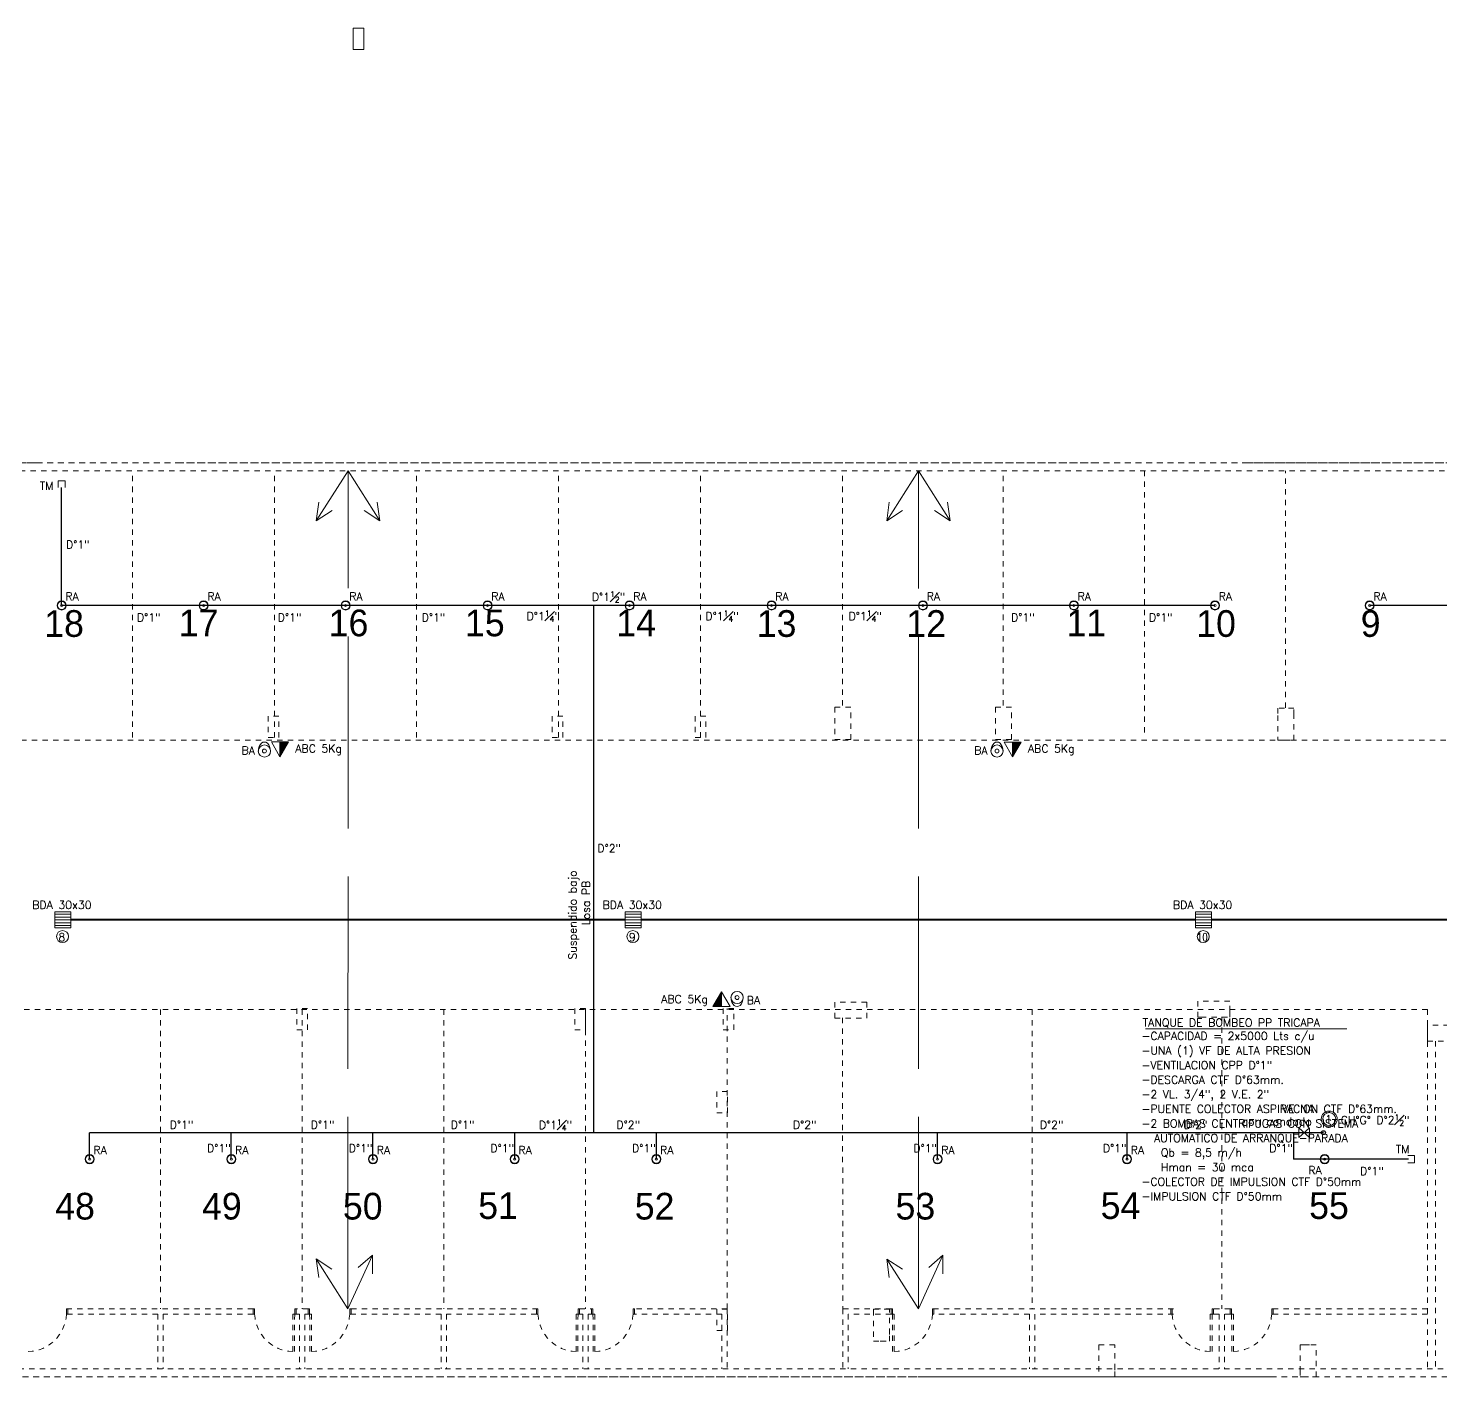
# Model space of a CAD drawing. Header units: millimetres. Extents: x 539 to 842, y -453 to -96.
# Drawn here: x 779.92 to 806.39, y -408.11 to -382.84 of the extents above; entities that cross this region are included whole.
import ezdxf
from ezdxf.enums import TextEntityAlignment as Align

# ---------------------------------------------------------------- set-up
doc = ezdxf.new("R2010")
doc.units = ezdxf.units.MM
doc.header["$LTSCALE"] = 0.1
for name, pattern in [('ACAD_ISO02W100', [15, 12, -3]), ('CONTINUA', [0]), ('HIDDEN', [0.375, 0.25, -0.125])]:
    doc.linetypes.add(name, pattern=pattern)
doc.layers.get('0').update_dxf_attribs({"lineweight": 5})
doc.layers.add('00-Pluvial', color=40, linetype='Continuous')
doc.layers.add('Textos', color=7, linetype='Continuous')
for name, color, linetype, lineweight in [('00-Texto AF', 7, 'Continuous', 18), ('00_Incendio Rociador', 1, 'Continuous', 18), ('00_Incendio_Bocas Incendio', 1, 'Continuous', 30), ('00_Incendio_Cañeria', 1, 'Continuous', 30), ('00_Incendio_Matafuego', 1, 'Continuous', 20), ('00_Incendio_Montantes', 1, 'Continuous', 30), ('00_Incendio_Numeracion Montantes', 1, 'Continuous', 30), ('00_Incendio_Textos', 7, 'Continuous', 13), ('Incendio', 10, 'ACAD_ISO02W100', 35), ('Incendio - Texto', 11, 'Continuous', 18), ('Lavarropa', 7, 'HIDDEN', 5)]:
    doc.layers.add(name, color=color, linetype=linetype, lineweight=lineweight)
doc.styles.add('Instal Sanit', font='techb___.ttf', dxfattribs={"height": 0.15})
doc.styles.add('Pill Gothic 300mg Lt', font='', dxfattribs={"height": 0.186028})
doc.styles.add('Romans', font='romans.shx')
doc.styles.get("Standard").update_dxf_attribs({"font": 'arial.ttf'})
doc.styles.get('Pill Gothic 300mg Lt').set_extended_font_data('Pill Gothic 300mg Lt')

# ---------------------------------------------------------------- blocks, each defined once
blk = doc.blocks.new('SS final')
at = {"color": 8, "lineweight": 18}
for p, q in [((1078.04, -429.28), (970.665, -429.28)), ((1029.128, -429.28), (1026.48, -429.28)), ((1029.128, -429.28), (1031.782, -429.28)), ((1040.488, -429.28), (1031.782, -429.28)), ((1040.488, -429.28), (1048.97, -429.28)), ((1051.827, -429.28), (1048.97, -429.28)), ((1051.827, -429.28), (1054.178, -429.28)), ((1067.502, -429.28), (1054.178, -429.28)), ((970.815, -429.43), (1077.89, -429.43)), ((1030.931, -434.425), (1030.931, -429.43)), ((1033.592, -434.425), (1033.592, -429.43)), ((1036.253, -434.425), (1036.253, -429.43)), ((1038.914, -434.425), (1038.914, -429.43)), ((1041.575, -434.425), (1041.575, -429.43)), ((1044.236, -433.825), (1044.236, -429.432)), ((1047.249, -433.823), (1047.249, -429.43)), ((1049.893, -429.43), (1049.893, -434.425)), ((1052.537, -433.871), (1052.537, -429.43)), ((1044.09, -433.859), (1044.09, -434.459)), ((1044.39, -433.859), (1044.09, -433.859)), ((1044.39, -434.459), (1044.39, -433.859)), ((1047.104, -433.859), (1047.104, -434.459)), ((1047.404, -433.859), (1047.104, -433.859)), ((1047.404, -434.459), (1047.404, -433.859)), ((1033.474, -434.025), (1033.474, -434.425)), ((1033.674, -434.025), (1033.474, -434.025)), ((1033.674, -434.425), (1033.674, -434.025)), ((1038.796, -434.025), (1038.796, -434.425)), ((1038.996, -434.025), (1038.796, -434.025)), ((1038.996, -434.425), (1038.996, -434.025)), ((1041.475, -434.025), (1041.475, -434.425)), ((1041.675, -434.025), (1041.475, -434.025)), ((1041.675, -434.425), (1041.675, -434.025)), ((1052.391, -433.872), (1052.391, -434.013)), ((1052.516, -433.872), (1052.391, -433.872)), ((1052.391, -434.013), (1052.391, -434.472)), ((1052.691, -433.872), (1052.516, -433.872)), ((1052.691, -433.997), (1052.691, -433.872)), ((1052.691, -433.998), (1052.691, -433.997)), ((1052.691, -434.01), (1052.691, -433.998)), ((1052.691, -434.011), (1052.691, -434.01)), ((1052.691, -434.013), (1052.691, -434.011)), ((1052.691, -434.472), (1052.691, -434.013)), ((1009.841, -434.472), (1077.89, -434.472)), ((1033.474, -434.425), (1033.674, -434.425)), ((1038.796, -434.425), (1038.996, -434.425)), ((1041.475, -434.425), (1041.675, -434.425)), ((1044.09, -434.459), (1044.39, -434.459)), ((1047.104, -434.459), (1047.404, -434.459)), ((1052.391, -434.472), (1052.516, -434.472)), ((1052.516, -434.472), (1052.517, -434.472)), ((1052.517, -434.472), (1052.53, -434.472)), ((1052.53, -434.472), (1052.531, -434.472)), ((1052.531, -434.472), (1052.532, -434.472)), ((1052.532, -434.472), (1052.691, -434.472)), ((1044.09, -439.384), (1044.09, -439.684)), ((1044.69, -439.384), (1044.09, -439.384)), ((1044.69, -439.684), (1044.69, -439.384)), ((1050.897, -439.365), (1050.897, -439.665)), ((1051.497, -439.365), (1050.897, -439.365)), ((1051.497, -439.549), (1051.497, -439.365)), ((1055.197, -439.518), (1020.555, -439.518)), ((1031.454, -439.518), (1031.454, -445.129)), ((1034.209, -439.5), (1034.009, -439.5)), ((1034.009, -439.5), (1034.009, -439.9)), ((1034.109, -439.518), (1034.109, -445.129)), ((1034.209, -439.9), (1034.209, -439.5)), ((1036.764, -439.518), (1036.764, -445.129)), ((1039.419, -439.5), (1039.219, -439.5)), ((1039.219, -439.5), (1039.219, -439.9)), ((1039.419, -439.9), (1039.419, -439.5)), ((1039.419, -439.5), (1039.419, -445.129)), ((1041.998, -439.5), (1041.998, -439.9)), ((1042.198, -439.5), (1041.998, -439.5)), ((1042.073, -445.129), (1042.073, -439.5)), ((1042.198, -439.9), (1042.198, -439.5)), ((1044.09, -439.684), (1044.69, -439.684)), ((1044.235, -439.678), (1044.241, -445.129)), ((1047.792, -439.518), (1047.792, -445.129)), ((1050.897, -439.665), (1050.948, -439.665)), ((1050.948, -439.665), (1051.497, -439.665)), ((1051.343, -439.659), (1051.345, -445.129)), ((1051.497, -439.551), (1051.497, -439.549)), ((1051.497, -439.552), (1051.497, -439.551)), ((1051.497, -439.564), (1051.497, -439.552)), ((1051.497, -439.565), (1051.497, -439.564)), ((1051.497, -439.665), (1051.497, -439.565)), ((1055.197, -439.518), (1055.197, -446.25)), ((1034.009, -439.9), (1034.209, -439.9)), ((1039.219, -439.9), (1039.419, -439.9)), ((1041.998, -439.9), (1042.198, -439.9)), ((1055.197, -439.811), (1055.197, -440.011)), ((1055.797, -439.811), (1055.197, -439.811)), ((1055.197, -440.011), (1055.197, -440.111)), ((1055.197, -440.111), (1055.797, -440.111)), ((1055.347, -440.111), (1055.347, -446.25)), ((1042.08, -441.056), (1041.88, -441.056)), ((1041.88, -441.056), (1041.88, -441.456)), ((1042.08, -441.456), (1042.08, -441.056)), ((1041.88, -441.456), (1042.08, -441.456)), ((1029.69, -445.229), (1029.69, -445.129)), ((1029.69, -445.129), (1029.715, -445.129)), ((1029.715, -445.229), (1029.69, -445.229)), ((1033.193, -445.129), (1029.715, -445.129)), ((1029.715, -445.129), (1029.715, -445.229)), ((1029.715, -445.129), (1029.715, -445.229)), ((1031.404, -445.229), (1029.715, -445.229)), ((1031.404, -445.229), (1031.404, -446.255)), ((1033.193, -445.229), (1031.504, -445.229)), ((1031.504, -445.229), (1031.504, -446.255)), ((1033.218, -445.129), (1033.193, -445.129)), ((1033.193, -445.129), (1033.193, -445.229)), ((1033.193, -445.229), (1033.218, -445.229)), ((1033.218, -445.229), (1033.218, -445.129)), ((1033.933, -445.229), (1033.932, -445.929)), ((1033.968, -445.229), (1033.933, -445.229)), ((1033.967, -445.929), (1033.968, -445.229)), ((1033.993, -445.129), (1033.968, -445.129)), ((1033.968, -445.129), (1033.968, -445.229)), ((1033.968, -445.229), (1033.993, -445.229)), ((1034.224, -445.129), (1033.993, -445.129)), ((1033.993, -445.129), (1033.993, -445.229)), ((1033.993, -445.229), (1033.993, -445.129)), ((1034.059, -445.229), (1033.993, -445.229)), ((1034.059, -445.229), (1034.059, -446.255)), ((1034.224, -445.229), (1034.159, -445.229)), ((1034.159, -445.229), (1034.159, -446.255)), ((1034.224, -445.129), (1034.224, -445.229)), ((1034.224, -445.229), (1034.224, -445.129)), ((1034.224, -445.129), (1034.249, -445.129)), ((1034.249, -445.229), (1034.224, -445.229)), ((1034.249, -445.129), (1034.249, -445.229)), ((1034.25, -445.929), (1034.249, -445.229)), ((1034.249, -445.229), (1034.284, -445.229)), ((1034.284, -445.229), (1034.285, -445.929)), ((1034.999, -445.229), (1034.999, -445.129)), ((1034.999, -445.129), (1035.024, -445.129)), ((1035.024, -445.229), (1034.999, -445.229)), ((1035.024, -445.129), (1035.024, -445.229)), ((1035.024, -445.129), (1038.503, -445.129)), ((1035.024, -445.129), (1035.024, -445.229)), ((1036.714, -445.229), (1035.024, -445.229)), ((1036.714, -445.229), (1036.714, -446.255)), ((1038.503, -445.229), (1036.814, -445.229)), ((1036.814, -445.229), (1036.814, -446.255)), ((1038.528, -445.129), (1038.503, -445.129)), ((1038.503, -445.129), (1038.503, -445.229)), ((1038.503, -445.229), (1038.528, -445.229)), ((1038.528, -445.229), (1038.528, -445.129)), ((1039.243, -445.229), (1039.242, -445.929)), ((1039.278, -445.229), (1039.243, -445.229)), ((1039.277, -445.929), (1039.278, -445.229)), ((1039.303, -445.129), (1039.278, -445.129)), ((1039.278, -445.129), (1039.278, -445.229)), ((1039.278, -445.229), (1039.303, -445.229)), ((1039.303, -445.229), (1039.303, -445.129)), ((1039.303, -445.129), (1039.534, -445.129)), ((1039.369, -445.229), (1039.303, -445.229)), ((1039.369, -445.229), (1039.369, -446.255)), ((1039.534, -445.229), (1039.469, -445.229)), ((1039.469, -445.229), (1039.469, -446.255)), ((1039.534, -445.229), (1039.534, -445.129)), ((1039.534, -445.129), (1039.559, -445.129)), ((1039.559, -445.229), (1039.534, -445.229)), ((1039.559, -445.129), (1039.559, -445.229)), ((1039.56, -445.929), (1039.559, -445.229)), ((1039.559, -445.229), (1039.594, -445.229)), ((1039.594, -445.229), (1039.595, -445.929)), ((1040.309, -445.229), (1040.309, -445.129)), ((1040.309, -445.129), (1040.334, -445.129)), ((1040.334, -445.229), (1040.309, -445.229)), ((1042.074, -445.129), (1040.334, -445.129)), ((1040.334, -445.129), (1040.334, -445.229)), ((1040.334, -445.129), (1040.334, -445.229)), ((1041.974, -445.229), (1040.334, -445.229)), ((1041.88, -445.136), (1041.88, -445.536)), ((1042.08, -445.136), (1041.88, -445.136)), ((1041.974, -445.229), (1041.974, -446.255)), ((1042.074, -445.129), (1042.074, -446.255)), ((1042.08, -445.536), (1042.08, -445.136)), ((1045.146, -445.129), (1044.241, -445.129)), ((1044.241, -445.129), (1044.241, -446.255)), ((1045.146, -445.229), (1044.341, -445.229)), ((1044.341, -445.229), (1044.341, -446.255)), ((1044.815, -445.136), (1044.815, -445.151)), ((1045.115, -445.136), (1044.815, -445.136)), ((1044.815, -445.151), (1044.815, -445.736)), ((1045.115, -445.595), (1045.115, -445.136)), ((1045.146, -445.229), (1045.145, -445.129)), ((1045.145, -445.129), (1045.17, -445.129)), ((1045.146, -445.129), (1045.146, -445.229)), ((1045.171, -445.229), (1045.146, -445.229)), ((1045.17, -445.129), (1045.171, -445.229)), ((1045.171, -445.929), (1045.171, -445.229)), ((1045.171, -445.229), (1045.206, -445.229)), ((1045.206, -445.229), (1045.206, -445.929)), ((1045.921, -445.229), (1045.921, -445.129)), ((1045.921, -445.129), (1045.946, -445.129)), ((1045.946, -445.229), (1045.921, -445.229)), ((1050.437, -445.129), (1045.946, -445.129)), ((1045.946, -445.129), (1045.946, -445.229)), ((1045.946, -445.129), (1045.946, -445.229)), ((1047.742, -445.229), (1045.946, -445.229)), ((1047.742, -445.229), (1047.742, -446.255)), ((1050.437, -445.229), (1047.842, -445.229)), ((1047.842, -445.229), (1047.842, -446.255)), ((1050.387, -445.129), (1050.387, -445.229)), ((1050.412, -445.129), (1050.387, -445.129)), ((1050.387, -445.129), (1050.387, -445.229)), ((1050.387, -445.229), (1050.412, -445.229)), ((1050.412, -445.229), (1050.412, -445.129)), ((1051.127, -445.229), (1051.126, -445.929)), ((1051.162, -445.229), (1051.127, -445.229)), ((1051.161, -445.929), (1051.162, -445.229)), ((1051.187, -445.129), (1051.162, -445.129)), ((1051.162, -445.129), (1051.162, -445.229)), ((1051.162, -445.229), (1051.187, -445.229)), ((1051.503, -445.129), (1051.187, -445.129)), ((1051.187, -445.129), (1051.187, -445.229)), ((1051.187, -445.229), (1051.187, -445.129)), ((1051.293, -445.229), (1051.187, -445.229)), ((1051.293, -445.129), (1051.293, -445.129)), ((1051.293, -445.229), (1051.293, -446.255)), ((1051.392, -445.129), (1051.392, -445.129)), ((1051.503, -445.229), (1051.392, -445.229)), ((1051.392, -445.229), (1051.393, -446.255)), ((1051.503, -445.129), (1051.503, -445.229)), ((1051.503, -445.229), (1051.503, -445.129)), ((1051.503, -445.129), (1051.528, -445.129)), ((1051.528, -445.229), (1051.503, -445.229)), ((1051.528, -445.129), (1051.528, -445.229)), ((1051.53, -445.929), (1051.528, -445.229)), ((1051.528, -445.229), (1051.563, -445.229)), ((1051.563, -445.229), (1051.565, -445.929)), ((1052.278, -445.228), (1052.278, -445.128)), ((1052.278, -445.128), (1052.303, -445.128)), ((1052.303, -445.228), (1052.278, -445.228)), ((1052.303, -445.128), (1052.303, -445.228)), ((1055.197, -445.129), (1052.303, -445.129)), ((1052.303, -445.129), (1052.303, -445.229)), ((1055.197, -445.229), (1052.303, -445.229)), ((1041.88, -445.536), (1042.08, -445.536)), ((1044.815, -445.736), (1044.94, -445.736)), ((1044.94, -445.736), (1044.955, -445.736)), ((1044.955, -445.736), (1045.115, -445.736)), ((1045.115, -445.596), (1045.115, -445.595)), ((1045.115, -445.597), (1045.115, -445.596)), ((1045.115, -445.61), (1045.115, -445.597)), ((1045.115, -445.611), (1045.115, -445.61)), ((1045.115, -445.736), (1045.115, -445.611)), ((1049.339, -445.8), (1049.039, -445.8)), ((1049.039, -445.8), (1049.039, -446.4)), ((1049.339, -446.259), (1049.339, -445.8)), ((1052.884, -445.8), (1052.814, -445.8)), ((1052.814, -445.8), (1052.814, -446.259)), ((1052.989, -445.8), (1052.884, -445.8)), ((1053.114, -445.8), (1052.989, -445.8)), ((1053.114, -446.4), (1053.114, -445.8)), ((1077.89, -446.25), (970.815, -446.25)), ((1049.339, -446.261), (1049.339, -446.259)), ((1049.339, -446.262), (1049.339, -446.261)), ((1049.339, -446.274), (1049.339, -446.262)), ((1049.339, -446.275), (1049.339, -446.274)), ((1049.339, -446.4), (1049.339, -446.275)), ((1052.814, -446.259), (1052.814, -446.261)), ((1052.814, -446.261), (1052.814, -446.262)), ((1052.814, -446.262), (1052.814, -446.274)), ((1052.814, -446.274), (1052.814, -446.275)), ((1052.814, -446.275), (1052.814, -446.4)), ((970.665, -446.4), (1078.04, -446.4)), ((1026.078, -446.4), (1032.221, -446.4)), ((1039.129, -446.4), (1032.221, -446.4)), ((1039.129, -446.4), (1045.645, -446.4)), ((1052.269, -446.4), (1045.645, -446.4)), ((1049.039, -446.4), (1049.339, -446.4)), ((1052.269, -446.4), (1059.37, -446.4)), ((1052.814, -446.4), (1052.841, -446.4)), ((1052.841, -446.4), (1053.114, -446.4))]:
    blk.add_line(p, q, dxfattribs=at)
at = {"color": 8, "linetype": 'HIDDEN', "lineweight": 18}
for centre, start, end in [((1028.953, -445.192), 271.7627, 357.1291), ((1033.955, -445.192), 182.8709, 268.2373), ((1034.262, -445.192), 271.7627, 357.1291), ((1039.265, -445.192), 182.8709, 268.2373), ((1039.572, -445.192), 271.7627, 357.1291), ((1045.184, -445.192), 271.7627, 357.1291), ((1051.149, -445.192), 182.8709, 268.2373), ((1051.541, -445.191), 271.8086, 357.175)]:
    blk.add_arc(centre, 0.738, start, end, dxfattribs=at)
at = {"color": 8, "style": 'Pill Gothic 300mg Lt'}
for s, p in [('18', (1029.274, -432.539)), ('17', (1031.796, -432.528)), ('16', (1034.606, -432.528)), ('15', (1037.16, -432.528)), ('14', (1039.996, -432.528)), ('13', (1042.628, -432.539)), ('12', (1045.431, -432.539)), ('11', (1048.433, -432.528)), ('10', (1050.864, -432.539)), ('9', (1053.947, -432.539)), ('48', (1029.48, -443.455)), ('49', (1032.232, -443.455)), ('50', (1034.872, -443.455)), ('51', (1037.408, -443.444)), ('52', (1040.342, -443.455)), ('53', (1045.229, -443.455)), ('54', (1049.073, -443.444)), ('55', (1052.98, -443.444))]:
    blk.add_text(s, height=0.5, dxfattribs=at).set_placement(p)
blk = doc.blocks.new('rociadores')
at = {"layer": '00_Incendio_Bocas Incendio', "lineweight": 5}
for radius in [0.085, 0.0776, 0.02]:
    blk.add_circle((0, 0), radius, dxfattribs=at)

msp = doc.modelspace()

# ---------------------------------------------------------------- hatches: boundary and pattern name
at = {"layer": '00_Incendio_Matafuego'}
for points in [[(784.64, -396.214), (784.8, -396.214), (784.64, -396.492)], [(798.371, -396.215), (798.531, -396.215), (798.371, -396.492)], [(792.915, -401.172), (792.755, -401.172), (792.915, -400.894)]]:
    msp.add_hatch(color=256, dxfattribs=at).paths.add_polyline_path(points)

# ---------------------------------------------------------------- linework, layer by layer
at = {"color": 8, "lineweight": 18}
msp.add_lwpolyline([(786.01, -382.843), (786.21, -382.843), (786.21, -383.243), (786.01, -383.243)], close=True, dxfattribs=at)
at = {"layer": '00-Pluvial', "lineweight": 20}
for p, q in [((785.916, -391.136), (785.322, -392.071)), ((785.916, -391.136), (786.51, -392.071)), ((796.605, -391.136), (796.012, -392.071)), ((796.605, -391.136), (797.199, -392.071)), ((785.322, -392.071), (785.371, -391.723)), ((786.51, -392.071), (786.462, -391.723)), ((796.012, -392.071), (796.06, -391.723)), ((797.199, -392.071), (797.151, -391.723)), ((785.322, -392.071), (785.617, -391.879)), ((786.51, -392.071), (786.216, -391.879)), ((796.012, -392.071), (796.306, -391.879)), ((797.199, -392.071), (796.905, -391.879)), ((780.422, -399.442), (780.722, -399.442)), ((791.111, -399.442), (791.411, -399.442)), ((801.8, -399.442), (802.1, -399.442)), ((780.422, -399.495), (780.722, -399.495)), ((780.422, -399.549), (780.722, -399.549)), ((780.422, -399.602), (780.722, -399.602)), ((780.422, -399.655), (780.722, -399.655)), ((791.111, -399.495), (791.411, -399.495)), ((791.111, -399.549), (791.411, -399.549)), ((791.111, -399.602), (791.411, -399.602)), ((791.111, -399.655), (791.411, -399.655)), ((801.8, -399.495), (802.1, -399.495)), ((801.8, -399.549), (802.1, -399.549)), ((801.8, -399.602), (802.1, -399.602)), ((801.8, -399.655), (802.1, -399.655)), ((785.915, -406.835), (785.321, -405.9)), ((785.321, -405.9), (785.369, -406.248)), ((785.321, -405.9), (785.615, -406.092)), ((785.915, -406.835), (786.374, -405.827)), ((786.374, -405.827), (786.109, -406.057)), ((786.374, -405.827), (786.374, -406.178)), ((796.605, -406.836), (796.012, -405.901)), ((796.012, -405.901), (796.06, -406.249)), ((796.012, -405.901), (796.306, -406.092)), ((796.605, -406.836), (797.064, -405.828)), ((797.064, -405.828), (796.799, -406.058)), ((797.064, -405.828), (797.064, -406.179))]:
    msp.add_line(p, q, dxfattribs=at)
at = {"layer": '00-Pluvial', "linetype": 'ACAD_ISO02W100', "lineweight": 20, "ltscale": 3}
for p, q in [((785.915, -406.835), (785.916, -391.136)), ((796.605, -406.836), (796.605, -391.136))]:
    msp.add_line(p, q, dxfattribs=at)
at = {"layer": '00-Pluvial', "lineweight": 20}
for points in [[(780.422, -399.699), (780.422, -399.399), (780.722, -399.399), (780.722, -399.699), (780.422, -399.699)], [(791.111, -399.699), (791.111, -399.399), (791.411, -399.399), (791.411, -399.699), (791.111, -399.699)], [(801.8, -399.699), (801.8, -399.399), (802.1, -399.399), (802.1, -399.699), (801.8, -399.699)]]:
    msp.add_lwpolyline(points, dxfattribs=at)
at = {"layer": '00-Pluvial', "lineweight": 40}
for points in [[(791.111, -399.549), (780.722, -399.549)], [(801.8, -399.549), (791.411, -399.549)], [(812.636, -399.549), (802.1, -399.549)]]:
    msp.add_lwpolyline(points, dxfattribs=at)
at = {"layer": '00-Pluvial', "lineweight": 20}
for centre in [(780.566, -399.86), (791.255, -399.86), (801.944, -399.86)]:
    msp.add_circle(centre, 0.113, dxfattribs=at)
at = {"layer": '00-Texto AF'}
msp.add_line((800.862, -401.589), (804.633, -401.589), dxfattribs=at)
at = {"layer": '00_Incendio_Bocas Incendio', "lineweight": 5}
for centre, radius in [((784.349, -396.384), 0.114), ((798.079, -396.384), 0.114), ((784.349, -396.384), 0.0366), ((798.079, -396.384), 0.0366), ((793.207, -401.002), 0.114), ((793.207, -401.002), 0.0366)]:
    msp.add_circle(centre, radius, dxfattribs=at)
at = {"layer": '00_Incendio_Bocas Incendio', "lineweight": 5, "extrusion": (0, 0, -1)}
for centre, major_axis in [((784.349, -396.384), (0, 0.169)), ((798.079, -396.384), (0, 0.169)), ((793.207, -401.002), (0, -0.169))]:
    msp.add_ellipse(centre, major_axis=major_axis, ratio=0.671043, start_param=4.712389, end_param=7.853982, dxfattribs=at)
at = {"layer": '00_Incendio_Cañeria', "lineweight": 18}
for p, q in [((780.481, -391.448), (780.481, -391.319)), ((780.615, -391.319), (780.481, -391.319)), ((780.615, -391.448), (780.615, -391.319)), ((805.775, -403.963), (805.904, -403.963)), ((805.775, -404.097), (805.904, -404.097)), ((805.904, -404.097), (805.904, -403.963))]:
    msp.add_line(p, q, dxfattribs=at)
at = {"layer": '00_Incendio_Cañeria', "lineweight": 30}
for points in [[(780.548, -393.657), (780.548, -391.446)], [(802.163, -393.657), (780.548, -393.657)], [(790.516, -393.657), (790.516, -403.534)], [(828.621, -393.657), (805.062, -393.657)], [(795.819, -403.534), (781.074, -403.534)], [(781.074, -404.03), (781.074, -403.534)], [(783.729, -404.03), (783.729, -403.534)], [(786.384, -404.03), (786.384, -403.534)], [(789.039, -404.03), (789.039, -403.534)], [(791.694, -404.03), (791.694, -403.534)], [(804.197, -403.534), (795.819, -403.534)], [(796.964, -404.03), (796.964, -403.534)], [(800.516, -404.03), (800.516, -403.534)], [(803.635, -403.534), (803.635, -404.03)], [(805.788, -404.03), (803.635, -404.03)]]:
    msp.add_lwpolyline(points, dxfattribs=at)
at = {"layer": '00_Incendio_Matafuego'}
for points in [[(784.64, -396.492), (784.48, -396.214), (784.8, -396.214)], [(798.371, -396.492), (798.211, -396.215), (798.531, -396.215)], [(792.915, -400.894), (793.075, -401.172), (792.755, -401.172)]]:
    msp.add_lwpolyline(points, close=True, dxfattribs=at)
for points in [[(784.64, -396.492), (784.64, -396.214)], [(798.371, -396.492), (798.371, -396.215)], [(792.915, -400.894), (792.915, -401.172)]]:
    msp.add_lwpolyline(points, dxfattribs=at)
at = {"layer": '00_Incendio_Montantes', "lineweight": 25}
msp.add_circle((804.197, -403.534), 0.037, dxfattribs=at)
at = {"layer": '00_Incendio_Numeracion Montantes', "lineweight": 20}
for radius in [0.149, 0.122]:
    msp.add_circle((804.305, -403.278), radius, dxfattribs=at)
at = {"layer": 'Incendio', "linetype": 'Continuous', "lineweight": 20, "ltscale": 3}
msp.add_line((803.933, -403.624), (803.733, -403.444), dxfattribs=at)
msp.add_lwpolyline([(803.933, -403.624), (803.933, -403.444), (803.733, -403.624), (803.733, -403.444)], dxfattribs=at)

# ---------------------------------------------------------------- block references
at = {"layer": '00_Incendio Rociador', "color": 6, "lineweight": 5}
for p in [(780.548, -393.657), (783.209, -393.657), (785.87, -393.657), (788.531, -393.657), (791.192, -393.657), (793.853, -393.657), (796.69, -393.657), (799.519, -393.657), (802.163, -393.657), (805.062, -393.657), (781.074, -404.03), (783.729, -404.03), (786.384, -404.03), (789.039, -404.03), (791.694, -404.03), (796.964, -404.03), (800.516, -404.03), (804.219, -404.03)]:
    msp.add_blockref('rociadores', p, dxfattribs=at)
at = {"layer": 'Lavarropa', "color": 3, "linetype": 'CONTINUA', "lineweight": 13}
msp.add_blockref('SS final', (-249.052, 38.294), dxfattribs=at)

# ---------------------------------------------------------------- texts
at = {"layer": '00-Texto AF', "style": 'Romans'}
for s, p in [('TANQUE DE BOMBEO PP TRICAPA', (800.808, -401.547)), ('-CAPACIDAD = 2x5000 Lts c/u', (800.786, -401.797)), ('-UNA (1) VF DE ALTA PRESION', (800.786, -402.071)), ('-VENTILACION CPP D°1"', (800.786, -402.344)), ('-DESCARGA CTF D°63mm.', (800.786, -402.617)), ('-2 VL. 3/4", 2 V.E. 2"', (800.786, -402.89)), ('-PUENTE COLECTOR ASPIRACION CTF D°63mm.', (800.786, -403.163)), ('-2 BOMBAS CENTRIFUGAS CON SISTEMA', (800.786, -403.437)), ('  AUTOMATICO DE ARRANQUE-PARADA', (800.815, -403.71)), ('   Qb = 8,5 m/h', (800.815, -403.982)), ('   Hman = 30 mca', (800.815, -404.256)), ('-COLECTOR DE IMPULSION CTF D°50mm ', (800.786, -404.528)), ('-IMPULSION CTF D°50mm ', (800.786, -404.802))]:
    msp.add_text(s, height=0.15, dxfattribs=at).set_placement(p)
at = {"layer": '00_Incendio_Textos', "lineweight": 18, "char_height": 0.15}
for s, width, insert, attachment_point in [('\\A1;{\\Fromans|c0;D°1\\H0.7x;\\S1#2;\\H1.42857x;"}', 0.9745, (791.109, -393.392), 3), ('\\A1;{\\Fromans|c0;D°1\\H0.7x;\\S1#4;\\H1.42857x;"}', 0.9745, (789.263, -393.752), 1), ('\\A1;{\\Fromans|c0;D°1\\H0.7x;\\S1#4;\\H1.42857x;"}', 0.9745, (792.615, -393.752), 1), ('\\A1;{\\Fromans|c0;D°1\\H0.7x;\\S1#4;\\H1.42857x;"}', 0.9745, (795.297, -393.752), 1), ('\\A1;{\\Fromans|c0;D°2\\H1x;"}', 0.9745, (791.032, -398.131), 3), ('\\A1;{\\Fromans|c0;D°1\\H0.7x;\\S1#4;\\H1.42857x;"}', 0.9745, (789.492, -403.285), 1), ('\\A1;{\\Fromans|c0;CH°G° D°2\\H0.7x;\\S1#2;\\H1.42857x;"}', 1.33303, (805.812, -403.193), 3)]:
    msp.add_mtext_dynamic_manual_height_columns(s, width=width, gutter_width=12.5, heights=[0], dxfattribs=dict(at, insert=insert, attachment_point=attachment_point))
at = {"layer": '00_Incendio_Textos', "color": 7, "char_height": 0.15, "width": 1.47222, "attachment_point": 2, "style": 'Instal Sanit'}
for insert in [(785.29, -396.262), (799.021, -396.263), (792.148, -400.956)]:
    msp.add_mtext('\\pi-0.45,l0.6,t0.6;{\\Fromans|c0;ABC 5Kg}', dxfattribs=dict(at, insert=insert))
at = {"layer": '00_Incendio_Textos', "color": 7, "style": 'Romans', "flags": 8}
msp.add_attdef('1', text='1', height=0.15, dxfattribs=at).set_placement((804.292, -403.278), align=Align.MIDDLE_CENTER)
at = {"layer": 'Incendio - Texto', "color": 7, "style": 'Romans'}
for s, p in [('D°1"', (780.852, -392.517)), ('RA', (780.743, -393.488)), ('RA', (783.404, -393.488)), ('RA', (786.065, -393.488)), ('RA', (788.726, -393.488)), ('RA', (791.387, -393.488)), ('RA', (794.048, -393.488)), ('RA', (796.885, -393.488)), ('RA', (799.714, -393.488)), ('RA', (802.358, -393.488)), ('RA', (805.257, -393.488)), ('D°1"', (782.182, -393.88)), ('D°1"', (784.822, -393.88)), ('D°1"', (787.518, -393.88)), ('D°1"', (798.564, -393.88)), ('D°1"', (801.148, -393.88)), ('BA', (784.045, -396.371)), ('BA', (797.776, -396.371)), ('BA', (793.514, -401.054)), ('VE NA ', (803.769, -403.085)), ('D°1"', (782.796, -403.386)), ('D°1"', (785.44, -403.386)), ('D°1"', (788.064, -403.386)), ('D°2"', (791.169, -403.386)), ('D°2"', (794.475, -403.386)), ('D°2"', (799.103, -403.386)), ('D°2"', (801.801, -403.386)), ('con candado', (803.324, -403.325)), ('RA', (781.269, -403.86)), ('D°1"', (783.496, -403.826)), ('RA', (783.924, -403.86)), ('D°1"', (786.151, -403.826)), ('RA', (786.579, -403.86)), ('D°1"', (788.806, -403.826)), ('RA', (789.234, -403.86)), ('D°1"', (791.461, -403.826)), ('RA', (791.889, -403.86)), ('D°1"', (796.732, -403.826)), ('RA', (797.159, -403.86)), ('D°1"', (800.284, -403.826)), ('RA', (800.711, -403.86)), ('D°1"', (803.403, -403.826)), ('RA', (804.038, -404.238)), ('D°1"', (805.106, -404.253))]:
    msp.add_text(s, height=0.15, dxfattribs=at).set_placement(p, align=Align.MIDDLE_CENTER)
at = {"layer": 'Textos', "color": 7, "style": 'Romans'}
for p in [(780.138, -391.492), (805.552, -403.918)]:
    msp.add_text('TM', height=0.15, dxfattribs=at).set_placement(p)
for p in [(779.998, -399.341), (790.687, -399.341), (801.376, -399.341)]:
    msp.add_text('BDA 30x30', height=0.15, rotation=360, dxfattribs=at).set_placement(p)
at = {"layer": 'Textos', "style": 'Romans'}
for s, p in [('8', (780.49, -399.946)), ('9', (791.179, -399.946))]:
    msp.add_text(s, height=0.15, rotation=360, dxfattribs=at).set_placement(p)
at = {"layer": 'Textos', "style": 'Romans', "width": 0.8}
msp.add_text('10', height=0.15, rotation=360, dxfattribs=at).set_placement((801.822, -399.946))
at = {"layer": 'Textos', "color": 7, "insert": (790.05, -399.531), "char_height": 0.15, "width": 2.19644, "attachment_point": 2, "rotation": 90, "style": 'Instal Sanit'}
msp.add_mtext('\\pi-0.45,l0.6,t0.6;{\\Fromans|c0;Suspendido bajo Losa PB}', dxfattribs=at)

doc.saveas('drawing.dxf')
